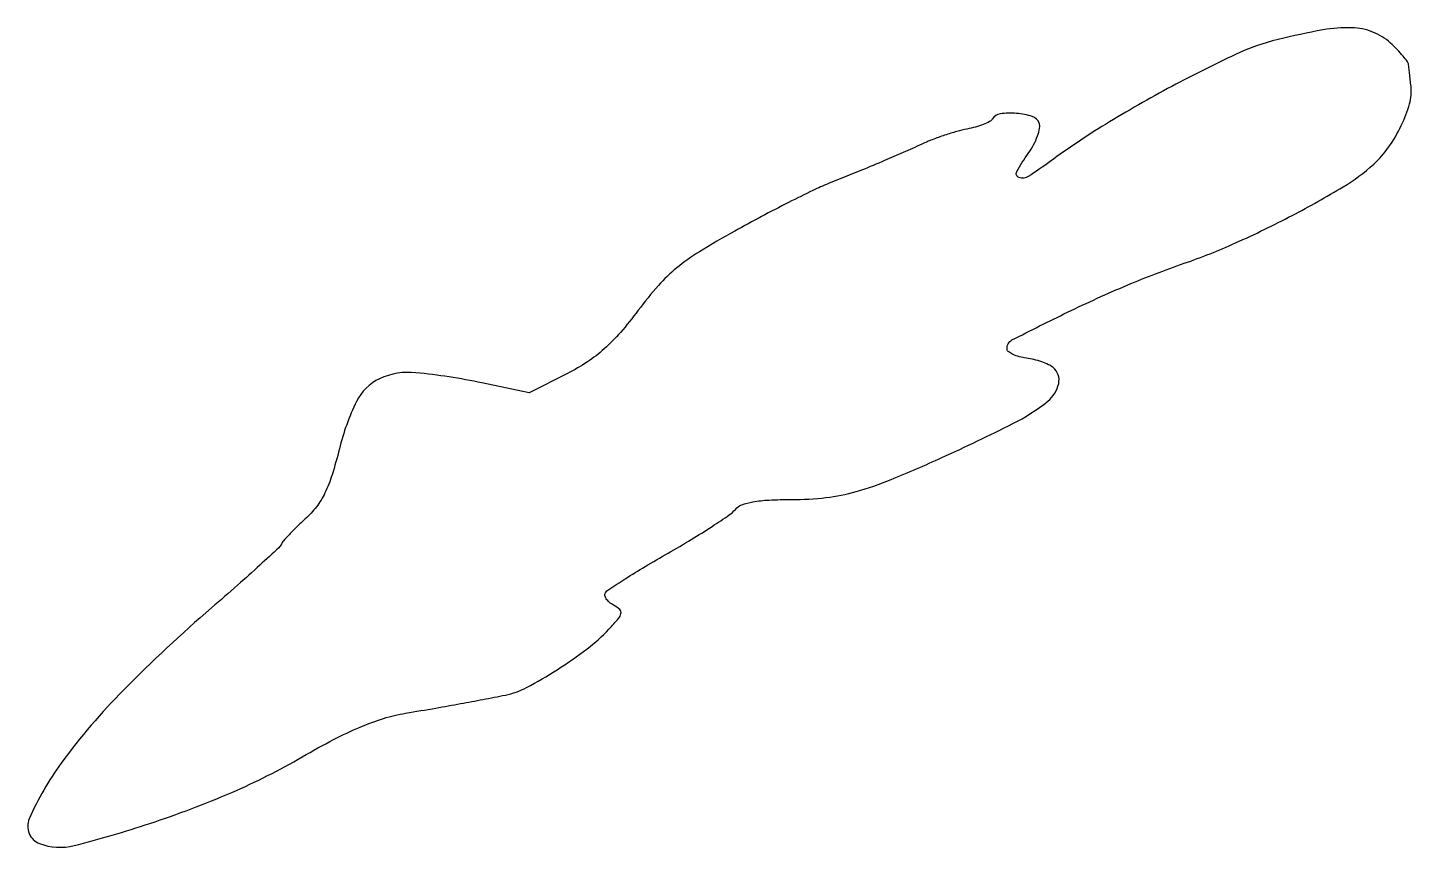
# Model space of a CAD drawing. Extents: x 0 to 207, y 0 to 123.
import ezdxf

# ---------------------------------------------------------------- set-up
doc = ezdxf.new("R2010")
doc.units = 0

msp = doc.modelspace()

# ---------------------------------------------------------------- linework, layer by layer
msp.add_lwpolyline([(187.5, 121.078469, 0.049278), (181.097292, 118.823962, 0.013586), (171.541224, 114.039233, 0.014215), (161.566984, 108.330929, 0.021502), (153.263384, 102.756394, -0.016834), (149.979571, 100.507108, -0.235063), (148.594857, 100.360964, -0.458986), (148.265338, 101.25369, -0.027951), (149.984277, 103.977919, 0.031701), (150.785823, 105.26958, 0.036644), (151.374682, 106.592598, 0.039668), (151.694159, 107.764201, 0.13922), (151.624753, 108.535494, 0.22943), (150.591552, 109.504478, 0.054607), (148.21175, 109.970004, 0.054567), (145.782164, 109.909359, 0.22447), (144.579826, 109.129162, -0.135877), (144.17372, 108.753012, -0.025265), (143.238917, 108.328245, -0.025421), (142.06251, 107.931659, -0.020805), (140.770809, 107.625514, 0.021532), (139.266829, 107.266747, 0.011359), (137.432675, 106.699489, 0.011282), (135.578222, 106.032578, 0.017073), (134, 105.361718, -0.00458), (131.229325, 104.101357, -0.004504), (128.420481, 102.884726, -0.003372), (124.959038, 101.449747, -0.001204), (120, 99.446907, 0.017185), (117.647285, 98.408072, 0.004704), (114.012303, 96.609038, 0.00475), (109.927377, 94.490237, 0.004935), (105.935499, 92.320559, 0.01103), (100.604115, 89.198341, 0.033948), (97.202868, 86.771627, 0.039855), (94.462848, 84.129286, 0.020214), (91.435499, 80.411965, -0.017372), (88.756226, 77.083602, -0.032518), (86.332273, 74.621178, -0.036137), (83.794942, 72.668096, -0.028237), (80.789359, 70.917904), (75.078717, 68.010946), (67.973982, 69.505473, 0.026438), (58.064296, 71.048504, 0.134366), (52.606487, 70.136746, 0.173696), (49.13327, 66.723983, 0.051586), (46.561865, 59.616442, -0.014186), (45.463839, 55.686055, -0.03792), (44.394869, 52.983023, -0.049654), (43.126997, 50.922596, -0.045442), (41.443325, 49.084854, 0.008072), (40.181263, 47.898599, 0.0103), (39.058879, 46.76314, 0.008437), (38.159536, 45.782405, 0.081084), (37.858013, 45.30513, -0.106062), (37.473462, 44.758379, -0.001647), (34.632552, 42.14763, -0.004306), (31.284625, 39.143673, -0.002828), (27.380461, 35.739909, 0.019652), (14.190383, 23.43542, 0.037622), (4.805427, 12.419293, 0.054533), (-0.001131, 4.052545, 0.427775), (1.54976, 0.342532, 0.154982), (6.722322, 0.037562, 0.01757), (18.120831, 3.361717, 0.02203), (30.41324, 8.030058, 0.029998), (41, 13.367627, -0.011339), (45.704571, 15.963966, -0.020555), (49.680131, 17.838014, -0.024701), (53.200965, 19.123234, -0.033279), (56.5, 19.909886, 0.00114), (61.049599, 20.690033, 0.002074), (64.762392, 21.351285, 0.002369), (68.105882, 21.977466, 0.002252), (71.5, 22.645652, 0.071955), (74.674044, 23.777532, 0.020141), (79.240778, 26.43174, 0.021081), (83.766152, 29.587319, 0.041407), (87.023307, 32.524809, 0.011107), (88.476534, 34.142237, 0.130338), (88.842231, 34.898232, 0.265137), (88.644914, 35.479958, 0.053859), (87.722673, 36.135324, -0.048967), (87.087083, 36.577718, -0.070939), (86.635093, 37.089704, -0.093478), (86.427156, 37.588203, -0.192927), (86.498417, 37.997438, -0.110361), (86.998051, 38.509201, -0.003423), (89.48456, 40.105466, -0.006551), (92.468611, 41.938128, -0.004472), (95.905037, 43.945657, 0.006132), (99.390887, 45.997606, 0.007969), (102.530075, 47.96674, 0.006181), (105.102331, 49.68355, 0.069405), (106.008033, 50.509679, -0.129967), (106.980262, 51.203155, -0.046822), (108.631989, 51.655884, -0.032061), (111.035773, 51.920999, -0.011437), (114.489092, 52, 0.02903), (119.60862, 52.297485, 0.03914), (124.15998, 53.193233, 0.029499), (129.394208, 54.995137, 0.009263), (137, 58.29229, 0.009255), (147.683527, 63.401557, 0.053867), (152.922277, 66.775903, 0.170446), (154.550678, 69.412357, 0.280455), (153.725077, 71.813203, 0.063263), (153.045084, 72.24558, 0.02488), (152.016464, 72.668713, 0.024146), (150.845719, 73.02092, 0.027712), (149.698842, 73.239746, -0.031106), (148.635582, 73.450102, -0.042513), (147.716403, 73.777823, -0.049077), (147.049051, 74.164844, -0.204426), (146.813658, 74.554098, -0.319757), (147.54227, 75.959219, -0.005282), (155.870608, 80.115577, -0.013177), (164.857126, 84.193344, -0.016562), (173.392343, 87.469605, 0.022088), (181.118478, 90.533665, 0.015151), (189.602997, 94.653392, 0.014706), (197.23963, 98.94246, 0.049101), (201.847318, 102.367876, 0.055448), (204.084263, 104.904919, 0.040713), (205.983284, 108.142631, 0.041811), (207.235525, 111.414749, 0.099321), (207.453042, 114, -0.000287), (207.337292, 115.015627, -0.000315), (207.22631, 115.999964, -0.000294), (207.132465, 116.841512, -0.001596), (207.083333, 117.297749, 0.134026), (206.912166, 117.738343, 0.015384), (206.24721, 118.581508, 0.017672), (205.373383, 119.550342, 0.013542), (204.353977, 120.547749, 0.094054), (201.719509, 122.198884, 0.085411), (198.571252, 122.843254, 0.053281), (194.221659, 122.516501, 0.014661)], format="xyb", close=True)

doc.saveas('drawing.dxf')
